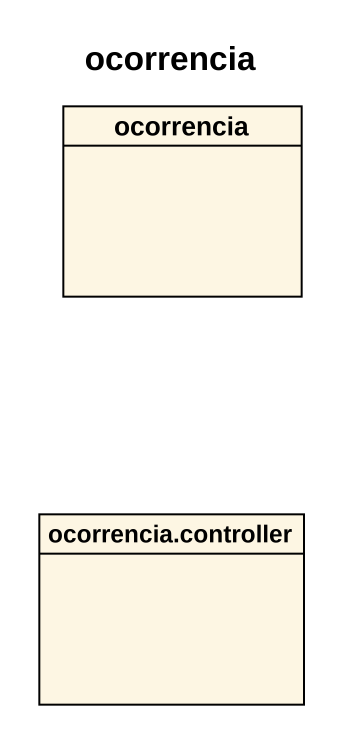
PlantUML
@startuml
title ocorrencia
hide circle
hide empty members
class ocorrencia
class "ocorrencia.controller" as ocorrencia_controller
@enduml
